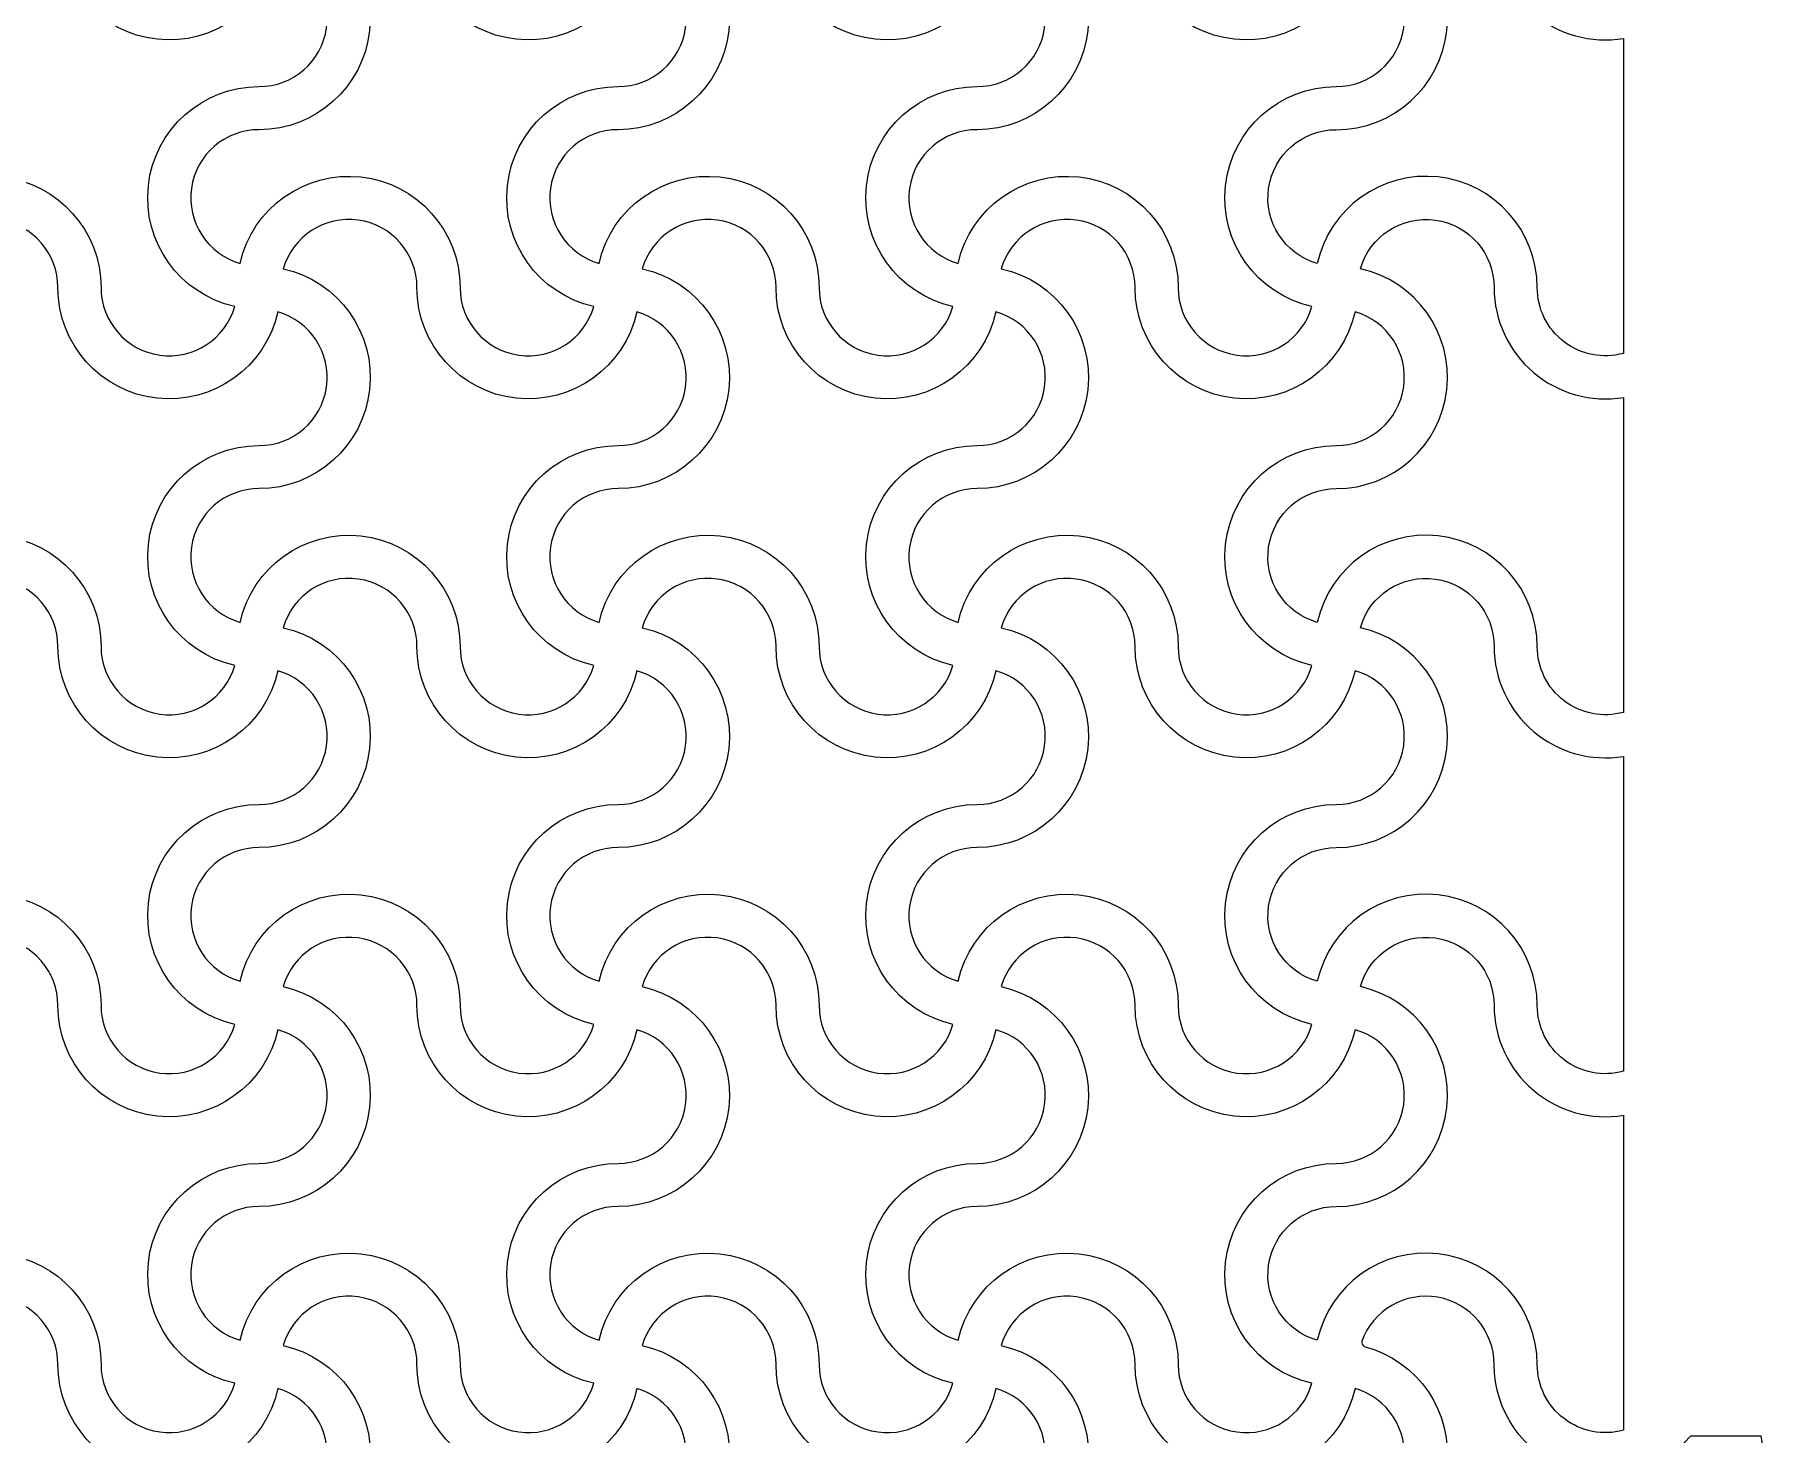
# Model space of a CAD drawing. Header units: millimetres. Extents: x 24 to 345, y 12 to 201.
# Drawn here: x 54.945 to 56.871, y 38.616 to 40.176 of the extents above; entities that cross this region are included whole.
import ezdxf

# ---------------------------------------------------------------- set-up
doc = ezdxf.new("R2010")
doc.units = ezdxf.units.MM
doc.header["$MEASUREMENT"] = 0
doc.layers.add('5th metal (rf+ground)', color=240, linetype='Continuous')

msp = doc.modelspace()

# ---------------------------------------------------------------- linework, layer by layer
at = {"layer": '5th metal (rf+ground)'}
for points in [[(55.21633, 40.26724, -0.8959788), (54.9713, 40.29421, 0.8687853), (54.82227, 40.31524, -0.8959788), (54.7953, 40.07021, 0.8687853), (54.77427, 39.92118, -0.8959788), (55.0193, 39.89421, 0.8687853), (55.16833, 39.87318, -0.8959788), (55.1953, 40.11821, 0.8687853)], [(55.21633, 40.26724, -0.8959788), (54.9713, 40.29421, 0.8687853), (54.82227, 40.31524, -0.8959788), (54.7953, 40.07021, 0.8687853), (54.77427, 39.92118, -0.8959788), (55.0193, 39.89421, 0.8687853), (55.16833, 39.87318, -0.8959788), (55.1953, 40.11821, 0.8687853)], [(55.21633, 40.26724, -0.8959788), (54.9713, 40.29421, 0.8687853), (54.82227, 40.31524, -0.8959788), (54.7953, 40.07021, 0.8687853), (54.77427, 39.92118, -0.8959788), (55.0193, 39.89421, 0.8687853), (55.16833, 39.87318, -0.8959788), (55.1953, 40.11821, 0.8687853)], [(55.21633, 40.26724, -0.8959788), (54.9713, 40.29421, 0.8687853), (54.82227, 40.31524, -0.8959788), (54.7953, 40.07021, 0.8687853), (54.77427, 39.92118, -0.8959788), (55.0193, 39.89421, 0.8687853), (55.16833, 39.87318, -0.8959788), (55.1953, 40.11821, 0.8687853)], [(55.61633, 40.26724, -0.8959788), (55.3713, 40.29421, 0.8687853), (55.22227, 40.31524, -0.8959788), (55.1953, 40.07021, 0.8687853), (55.17427, 39.92118, -0.8959788), (55.4193, 39.89421, 0.8687853), (55.56833, 39.87318, -0.8959788), (55.5953, 40.11821, 0.8687853)], [(55.61633, 40.26724, -0.8959788), (55.3713, 40.29421, 0.8687853), (55.22227, 40.31524, -0.8959788), (55.1953, 40.07021, 0.8687853), (55.17427, 39.92118, -0.8959788), (55.4193, 39.89421, 0.8687853), (55.56833, 39.87318, -0.8959788), (55.5953, 40.11821, 0.8687853)], [(55.61633, 40.26724, -0.8959788), (55.3713, 40.29421, 0.8687853), (55.22227, 40.31524, -0.8959788), (55.1953, 40.07021, 0.8687853), (55.17427, 39.92118, -0.8959788), (55.4193, 39.89421, 0.8687853), (55.56833, 39.87318, -0.8959788), (55.5953, 40.11821, 0.8687853)], [(55.61633, 40.26724, -0.8959788), (55.3713, 40.29421, 0.8687853), (55.22227, 40.31524, -0.8959788), (55.1953, 40.07021, 0.8687853), (55.17427, 39.92118, -0.8959788), (55.4193, 39.89421, 0.8687853), (55.56833, 39.87318, -0.8959788), (55.5953, 40.11821, 0.8687853)], [(56.01633, 40.26724, -0.8959788), (55.7713, 40.29421, 0.8687853), (55.62227, 40.31524, -0.8959788), (55.5953, 40.07021, 0.8687853), (55.57427, 39.92118, -0.8959788), (55.8193, 39.89421, 0.8687853), (55.96833, 39.87318, -0.8959788), (55.9953, 40.11821, 0.8687853)], [(56.01633, 40.26724, -0.8959788), (55.7713, 40.29421, 0.8687853), (55.62227, 40.31524, -0.8959788), (55.5953, 40.07021, 0.8687853), (55.57427, 39.92118, -0.8959788), (55.8193, 39.89421, 0.8687853), (55.96833, 39.87318, -0.8959788), (55.9953, 40.11821, 0.8687853)], [(56.01633, 40.26724, -0.8959788), (55.7713, 40.29421, 0.8687853), (55.62227, 40.31524, -0.8959788), (55.5953, 40.07021, 0.8687853), (55.57427, 39.92118, -0.8959788), (55.8193, 39.89421, 0.8687853), (55.96833, 39.87318, -0.8959788), (55.9953, 40.11821, 0.8687853)], [(56.01633, 40.26724, -0.8959788), (55.7713, 40.29421, 0.8687853), (55.62227, 40.31524, -0.8959788), (55.5953, 40.07021, 0.8687853), (55.57427, 39.92118, -0.8959788), (55.8193, 39.89421, 0.8687853), (55.96833, 39.87318, -0.8959788), (55.9953, 40.11821, 0.8687853)], [(56.41633, 40.26724, -0.8959788), (56.1713, 40.29421, 0.8687853), (56.02227, 40.31524, -0.8959788), (55.9953, 40.07021, 0.8687853), (55.97427, 39.92118, -0.8959788), (56.2193, 39.89421, 0.8687853), (56.36833, 39.87318, -0.8959788), (56.3953, 40.11821, 0.8687853)], [(56.41633, 40.26724, -0.8959788), (56.1713, 40.29421, 0.8687853), (56.02227, 40.31524, -0.8959788), (55.9953, 40.07021, 0.8687853), (55.97427, 39.92118, -0.8959788), (56.2193, 39.89421, 0.8687853), (56.36833, 39.87318, -0.8959788), (56.3953, 40.11821, 0.8687853)], [(56.41633, 40.26724, -0.8959788), (56.1713, 40.29421, 0.8687853), (56.02227, 40.31524, -0.8959788), (55.9953, 40.07021, 0.8687853), (55.97427, 39.92118, -0.8959788), (56.2193, 39.89421, 0.8687853), (56.36833, 39.87318, -0.8959788), (56.3953, 40.11821, 0.8687853)], [(56.41633, 40.26724, -0.8959788), (56.1713, 40.29421, 0.8687853), (56.02227, 40.31524, -0.8959788), (55.9953, 40.07021, 0.8687853), (55.97427, 39.92118, -0.8959788), (56.2193, 39.89421, 0.8687853), (56.36833, 39.87318, -0.8959788), (56.3953, 40.11821, 0.8687853)], [(56.5713, 40.29421, 0.4624981), (56.7153, 40.17183), (56.7153, 39.82089, -0.4945431), (56.6193, 39.89421, 0.8959788), (56.37427, 39.92118, -0.8687853), (56.3953, 40.07021, 0.8959788), (56.42227, 40.31524, -0.8687853)], [(56.5713, 40.29421, 0.4624981), (56.7153, 40.17183), (56.7153, 39.82089, -0.4945431), (56.6193, 39.89421, 0.8959788), (56.37427, 39.92118, -0.8687853), (56.3953, 40.07021, 0.8959788), (56.42227, 40.31524, -0.8687853)], [(56.5713, 40.29421, 0.4624981), (56.7153, 40.17183), (56.7153, 39.82089, -0.4945431), (56.6193, 39.89421, 0.8959788), (56.37427, 39.92118, -0.8687853), (56.3953, 40.07021, 0.8959788), (56.42227, 40.31524, -0.8687853)], [(56.5713, 40.29421, 0.4624981), (56.7153, 40.17183), (56.7153, 39.82089, -0.4945431), (56.6193, 39.89421, 0.8959788), (56.37427, 39.92118, -0.8687853), (56.3953, 40.07021, 0.8959788), (56.42227, 40.31524, -0.8687853)], [(55.21633, 39.86724, -0.8959788), (54.9713, 39.89421, 0.8687853), (54.82227, 39.91524, -0.8959788), (54.7953, 39.67021, 0.8687853), (54.77427, 39.52118, -0.8959788), (55.0193, 39.49421, 0.8687853), (55.16833, 39.47318, -0.8959788), (55.1953, 39.71821, 0.8687853)], [(55.21633, 39.86724, -0.8959788), (54.9713, 39.89421, 0.8687853), (54.82227, 39.91524, -0.8959788), (54.7953, 39.67021, 0.8687853), (54.77427, 39.52118, -0.8959788), (55.0193, 39.49421, 0.8687853), (55.16833, 39.47318, -0.8959788), (55.1953, 39.71821, 0.8687853)], [(55.21633, 39.86724, -0.8959788), (54.9713, 39.89421, 0.8687853), (54.82227, 39.91524, -0.8959788), (54.7953, 39.67021, 0.8687853), (54.77427, 39.52118, -0.8959788), (55.0193, 39.49421, 0.8687853), (55.16833, 39.47318, -0.8959788), (55.1953, 39.71821, 0.8687853)], [(55.21633, 39.86724, -0.8959788), (54.9713, 39.89421, 0.8687853), (54.82227, 39.91524, -0.8959788), (54.7953, 39.67021, 0.8687853), (54.77427, 39.52118, -0.8959788), (55.0193, 39.49421, 0.8687853), (55.16833, 39.47318, -0.8959788), (55.1953, 39.71821, 0.8687853)], [(55.61633, 39.86724, -0.8959788), (55.3713, 39.89421, 0.8687853), (55.22227, 39.91524, -0.8959788), (55.1953, 39.67021, 0.8687853), (55.17427, 39.52118, -0.8959788), (55.4193, 39.49421, 0.8687853), (55.56833, 39.47318, -0.8959788), (55.5953, 39.71821, 0.8687853)], [(55.61633, 39.86724, -0.8959788), (55.3713, 39.89421, 0.8687853), (55.22227, 39.91524, -0.8959788), (55.1953, 39.67021, 0.8687853), (55.17427, 39.52118, -0.8959788), (55.4193, 39.49421, 0.8687853), (55.56833, 39.47318, -0.8959788), (55.5953, 39.71821, 0.8687853)], [(55.61633, 39.86724, -0.8959788), (55.3713, 39.89421, 0.8687853), (55.22227, 39.91524, -0.8959788), (55.1953, 39.67021, 0.8687853), (55.17427, 39.52118, -0.8959788), (55.4193, 39.49421, 0.8687853), (55.56833, 39.47318, -0.8959788), (55.5953, 39.71821, 0.8687853)], [(55.61633, 39.86724, -0.8959788), (55.3713, 39.89421, 0.8687853), (55.22227, 39.91524, -0.8959788), (55.1953, 39.67021, 0.8687853), (55.17427, 39.52118, -0.8959788), (55.4193, 39.49421, 0.8687853), (55.56833, 39.47318, -0.8959788), (55.5953, 39.71821, 0.8687853)], [(56.01633, 39.86724, -0.8959788), (55.7713, 39.89421, 0.8687853), (55.62227, 39.91524, -0.8959788), (55.5953, 39.67021, 0.8687853), (55.57427, 39.52118, -0.8959788), (55.8193, 39.49421, 0.8687853), (55.96833, 39.47318, -0.8959788), (55.9953, 39.71821, 0.8687853)], [(56.01633, 39.86724, -0.8959788), (55.7713, 39.89421, 0.8687853), (55.62227, 39.91524, -0.8959788), (55.5953, 39.67021, 0.8687853), (55.57427, 39.52118, -0.8959788), (55.8193, 39.49421, 0.8687853), (55.96833, 39.47318, -0.8959788), (55.9953, 39.71821, 0.8687853)], [(56.01633, 39.86724, -0.8959788), (55.7713, 39.89421, 0.8687853), (55.62227, 39.91524, -0.8959788), (55.5953, 39.67021, 0.8687853), (55.57427, 39.52118, -0.8959788), (55.8193, 39.49421, 0.8687853), (55.96833, 39.47318, -0.8959788), (55.9953, 39.71821, 0.8687853)], [(56.01633, 39.86724, -0.8959788), (55.7713, 39.89421, 0.8687853), (55.62227, 39.91524, -0.8959788), (55.5953, 39.67021, 0.8687853), (55.57427, 39.52118, -0.8959788), (55.8193, 39.49421, 0.8687853), (55.96833, 39.47318, -0.8959788), (55.9953, 39.71821, 0.8687853)], [(56.41633, 39.86724, -0.8959788), (56.1713, 39.89421, 0.8687853), (56.02227, 39.91524, -0.8959788), (55.9953, 39.67021, 0.8687853), (55.97427, 39.52118, -0.8959788), (56.2193, 39.49421, 0.8687853), (56.36833, 39.47318, -0.8959788), (56.3953, 39.71821, 0.8687853)], [(56.41633, 39.86724, -0.8959788), (56.1713, 39.89421, 0.8687853), (56.02227, 39.91524, -0.8959788), (55.9953, 39.67021, 0.8687853), (55.97427, 39.52118, -0.8959788), (56.2193, 39.49421, 0.8687853), (56.36833, 39.47318, -0.8959788), (56.3953, 39.71821, 0.8687853)], [(56.41633, 39.86724, -0.8959788), (56.1713, 39.89421, 0.8687853), (56.02227, 39.91524, -0.8959788), (55.9953, 39.67021, 0.8687853), (55.97427, 39.52118, -0.8959788), (56.2193, 39.49421, 0.8687853), (56.36833, 39.47318, -0.8959788), (56.3953, 39.71821, 0.8687853)], [(56.41633, 39.86724, -0.8959788), (56.1713, 39.89421, 0.8687853), (56.02227, 39.91524, -0.8959788), (55.9953, 39.67021, 0.8687853), (55.97427, 39.52118, -0.8959788), (56.2193, 39.49421, 0.8687853), (56.36833, 39.47318, -0.8959788), (56.3953, 39.71821, 0.8687853)], [(56.5713, 39.89421, 0.4624981), (56.7153, 39.77183), (56.7153, 39.42089, -0.4945431), (56.6193, 39.49421, 0.8959788), (56.37427, 39.52118, -0.8687853), (56.3953, 39.67021, 0.8959788), (56.42227, 39.91524, -0.8687853)], [(56.5713, 39.89421, 0.4624981), (56.7153, 39.77183), (56.7153, 39.42089, -0.4945431), (56.6193, 39.49421, 0.8959788), (56.37427, 39.52118, -0.8687853), (56.3953, 39.67021, 0.8959788), (56.42227, 39.91524, -0.8687853)], [(56.5713, 39.89421, 0.4624981), (56.7153, 39.77183), (56.7153, 39.42089, -0.4945431), (56.6193, 39.49421, 0.8959788), (56.37427, 39.52118, -0.8687853), (56.3953, 39.67021, 0.8959788), (56.42227, 39.91524, -0.8687853)], [(56.5713, 39.89421, 0.4624981), (56.7153, 39.77183), (56.7153, 39.42089, -0.4945431), (56.6193, 39.49421, 0.8959788), (56.37427, 39.52118, -0.8687853), (56.3953, 39.67021, 0.8959788), (56.42227, 39.91524, -0.8687853)], [(55.21633, 39.46724, -0.8959788), (54.9713, 39.49421, 0.8687853), (54.82227, 39.51524, -0.8959788), (54.7953, 39.27021, 0.8687853), (54.77427, 39.12118, -0.8959788), (55.0193, 39.09421, 0.8687853), (55.16833, 39.07318, -0.8959788), (55.1953, 39.31821, 0.8687853)], [(55.21633, 39.46724, -0.8959788), (54.9713, 39.49421, 0.8687853), (54.82227, 39.51524, -0.8959788), (54.7953, 39.27021, 0.8687853), (54.77427, 39.12118, -0.8959788), (55.0193, 39.09421, 0.8687853), (55.16833, 39.07318, -0.8959788), (55.1953, 39.31821, 0.8687853)], [(55.21633, 39.46724, -0.8959788), (54.9713, 39.49421, 0.8687853), (54.82227, 39.51524, -0.8959788), (54.7953, 39.27021, 0.8687853), (54.77427, 39.12118, -0.8959788), (55.0193, 39.09421, 0.8687853), (55.16833, 39.07318, -0.8959788), (55.1953, 39.31821, 0.8687853)], [(55.21633, 39.46724, -0.8959788), (54.9713, 39.49421, 0.8687853), (54.82227, 39.51524, -0.8959788), (54.7953, 39.27021, 0.8687853), (54.77427, 39.12118, -0.8959788), (55.0193, 39.09421, 0.8687853), (55.16833, 39.07318, -0.8959788), (55.1953, 39.31821, 0.8687853)], [(55.61633, 39.46724, -0.8959788), (55.3713, 39.49421, 0.8687853), (55.22227, 39.51524, -0.8959788), (55.1953, 39.27021, 0.8687853), (55.17427, 39.12118, -0.8959788), (55.4193, 39.09421, 0.8687853), (55.56833, 39.07318, -0.8959788), (55.5953, 39.31821, 0.8687853)], [(55.61633, 39.46724, -0.8959788), (55.3713, 39.49421, 0.8687853), (55.22227, 39.51524, -0.8959788), (55.1953, 39.27021, 0.8687853), (55.17427, 39.12118, -0.8959788), (55.4193, 39.09421, 0.8687853), (55.56833, 39.07318, -0.8959788), (55.5953, 39.31821, 0.8687853)], [(55.61633, 39.46724, -0.8959788), (55.3713, 39.49421, 0.8687853), (55.22227, 39.51524, -0.8959788), (55.1953, 39.27021, 0.8687853), (55.17427, 39.12118, -0.8959788), (55.4193, 39.09421, 0.8687853), (55.56833, 39.07318, -0.8959788), (55.5953, 39.31821, 0.8687853)], [(55.61633, 39.46724, -0.8959788), (55.3713, 39.49421, 0.8687853), (55.22227, 39.51524, -0.8959788), (55.1953, 39.27021, 0.8687853), (55.17427, 39.12118, -0.8959788), (55.4193, 39.09421, 0.8687853), (55.56833, 39.07318, -0.8959788), (55.5953, 39.31821, 0.8687853)], [(56.01633, 39.46724, -0.8959788), (55.7713, 39.49421, 0.8687853), (55.62227, 39.51524, -0.8959788), (55.5953, 39.27021, 0.8687853), (55.57427, 39.12118, -0.8959788), (55.8193, 39.09421, 0.8687853), (55.96833, 39.07318, -0.8959788), (55.9953, 39.31821, 0.8687853)], [(56.01633, 39.46724, -0.8959788), (55.7713, 39.49421, 0.8687853), (55.62227, 39.51524, -0.8959788), (55.5953, 39.27021, 0.8687853), (55.57427, 39.12118, -0.8959788), (55.8193, 39.09421, 0.8687853), (55.96833, 39.07318, -0.8959788), (55.9953, 39.31821, 0.8687853)], [(56.01633, 39.46724, -0.8959788), (55.7713, 39.49421, 0.8687853), (55.62227, 39.51524, -0.8959788), (55.5953, 39.27021, 0.8687853), (55.57427, 39.12118, -0.8959788), (55.8193, 39.09421, 0.8687853), (55.96833, 39.07318, -0.8959788), (55.9953, 39.31821, 0.8687853)], [(56.01633, 39.46724, -0.8959788), (55.7713, 39.49421, 0.8687853), (55.62227, 39.51524, -0.8959788), (55.5953, 39.27021, 0.8687853), (55.57427, 39.12118, -0.8959788), (55.8193, 39.09421, 0.8687853), (55.96833, 39.07318, -0.8959788), (55.9953, 39.31821, 0.8687853)], [(56.41633, 39.46724, -0.8959788), (56.1713, 39.49421, 0.8687853), (56.02227, 39.51524, -0.8959788), (55.9953, 39.27021, 0.8687853), (55.97427, 39.12118, -0.8959788), (56.2193, 39.09421, 0.8687853), (56.36833, 39.07318, -0.8959788), (56.3953, 39.31821, 0.8687853)], [(56.41633, 39.46724, -0.8959788), (56.1713, 39.49421, 0.8687853), (56.02227, 39.51524, -0.8959788), (55.9953, 39.27021, 0.8687853), (55.97427, 39.12118, -0.8959788), (56.2193, 39.09421, 0.8687853), (56.36833, 39.07318, -0.8959788), (56.3953, 39.31821, 0.8687853)], [(56.41633, 39.46724, -0.8959788), (56.1713, 39.49421, 0.8687853), (56.02227, 39.51524, -0.8959788), (55.9953, 39.27021, 0.8687853), (55.97427, 39.12118, -0.8959788), (56.2193, 39.09421, 0.8687853), (56.36833, 39.07318, -0.8959788), (56.3953, 39.31821, 0.8687853)], [(56.41633, 39.46724, -0.8959788), (56.1713, 39.49421, 0.8687853), (56.02227, 39.51524, -0.8959788), (55.9953, 39.27021, 0.8687853), (55.97427, 39.12118, -0.8959788), (56.2193, 39.09421, 0.8687853), (56.36833, 39.07318, -0.8959788), (56.3953, 39.31821, 0.8687853)], [(56.5713, 39.49421, 0.4624981), (56.7153, 39.37183), (56.7153, 39.02089, -0.4945431), (56.6193, 39.09421, 0.8959788), (56.37427, 39.12118, -0.8687853), (56.3953, 39.27021, 0.8959788), (56.42227, 39.51524, -0.8687853)], [(56.5713, 39.49421, 0.4624981), (56.7153, 39.37183), (56.7153, 39.02089, -0.4945431), (56.6193, 39.09421, 0.8959788), (56.37427, 39.12118, -0.8687853), (56.3953, 39.27021, 0.8959788), (56.42227, 39.51524, -0.8687853)], [(56.5713, 39.49421, 0.4624981), (56.7153, 39.37183), (56.7153, 39.02089, -0.4945431), (56.6193, 39.09421, 0.8959788), (56.37427, 39.12118, -0.8687853), (56.3953, 39.27021, 0.8959788), (56.42227, 39.51524, -0.8687853)], [(56.5713, 39.49421, 0.4624981), (56.7153, 39.37183), (56.7153, 39.02089, -0.4945431), (56.6193, 39.09421, 0.8959788), (56.37427, 39.12118, -0.8687853), (56.3953, 39.27021, 0.8959788), (56.42227, 39.51524, -0.8687853)], [(55.21633, 39.06724, -0.8959788), (54.9713, 39.09421, 0.8687853), (54.82227, 39.11524, -0.8959788), (54.7953, 38.87021, 0.8687853), (54.77427, 38.72118, -0.8959788), (55.0193, 38.69421, 0.8687853), (55.16833, 38.67318, -0.8959788), (55.1953, 38.91821, 0.8687853)], [(55.21633, 39.06724, -0.8959788), (54.9713, 39.09421, 0.8687853), (54.82227, 39.11524, -0.8959788), (54.7953, 38.87021, 0.8687853), (54.77427, 38.72118, -0.8959788), (55.0193, 38.69421, 0.8687853), (55.16833, 38.67318, -0.8959788), (55.1953, 38.91821, 0.8687853)], [(55.21633, 39.06724, -0.8959788), (54.9713, 39.09421, 0.8687853), (54.82227, 39.11524, -0.8959788), (54.7953, 38.87021, 0.8687853), (54.77427, 38.72118, -0.8959788), (55.0193, 38.69421, 0.8687853), (55.16833, 38.67318, -0.8959788), (55.1953, 38.91821, 0.8687853)], [(55.21633, 39.06724, -0.8959788), (54.9713, 39.09421, 0.8687853), (54.82227, 39.11524, -0.8959788), (54.7953, 38.87021, 0.8687853), (54.77427, 38.72118, -0.8959788), (55.0193, 38.69421, 0.8687853), (55.16833, 38.67318, -0.8959788), (55.1953, 38.91821, 0.8687853)], [(55.61633, 39.06724, -0.8959788), (55.3713, 39.09421, 0.8687853), (55.22227, 39.11524, -0.8959788), (55.1953, 38.87021, 0.8687853), (55.17427, 38.72118, -0.8959788), (55.4193, 38.69421, 0.8687853), (55.56833, 38.67318, -0.8959788), (55.5953, 38.91821, 0.8687853)], [(55.61633, 39.06724, -0.8959788), (55.3713, 39.09421, 0.8687853), (55.22227, 39.11524, -0.8959788), (55.1953, 38.87021, 0.8687853), (55.17427, 38.72118, -0.8959788), (55.4193, 38.69421, 0.8687853), (55.56833, 38.67318, -0.8959788), (55.5953, 38.91821, 0.8687853)], [(55.61633, 39.06724, -0.8959788), (55.3713, 39.09421, 0.8687853), (55.22227, 39.11524, -0.8959788), (55.1953, 38.87021, 0.8687853), (55.17427, 38.72118, -0.8959788), (55.4193, 38.69421, 0.8687853), (55.56833, 38.67318, -0.8959788), (55.5953, 38.91821, 0.8687853)], [(55.61633, 39.06724, -0.8959788), (55.3713, 39.09421, 0.8687853), (55.22227, 39.11524, -0.8959788), (55.1953, 38.87021, 0.8687853), (55.17427, 38.72118, -0.8959788), (55.4193, 38.69421, 0.8687853), (55.56833, 38.67318, -0.8959788), (55.5953, 38.91821, 0.8687853)], [(56.01633, 39.06724, -0.8959788), (55.7713, 39.09421, 0.8687853), (55.62227, 39.11524, -0.8959788), (55.5953, 38.87021, 0.8687853), (55.57427, 38.72118, -0.8959788), (55.8193, 38.69421, 0.8687853), (55.96833, 38.67318, -0.8959788), (55.9953, 38.91821, 0.8687853)], [(56.01633, 39.06724, -0.8959788), (55.7713, 39.09421, 0.8687853), (55.62227, 39.11524, -0.8959788), (55.5953, 38.87021, 0.8687853), (55.57427, 38.72118, -0.8959788), (55.8193, 38.69421, 0.8687853), (55.96833, 38.67318, -0.8959788), (55.9953, 38.91821, 0.8687853)], [(56.01633, 39.06724, -0.8959788), (55.7713, 39.09421, 0.8687853), (55.62227, 39.11524, -0.8959788), (55.5953, 38.87021, 0.8687853), (55.57427, 38.72118, -0.8959788), (55.8193, 38.69421, 0.8687853), (55.96833, 38.67318, -0.8959788), (55.9953, 38.91821, 0.8687853)], [(56.01633, 39.06724, -0.8959788), (55.7713, 39.09421, 0.8687853), (55.62227, 39.11524, -0.8959788), (55.5953, 38.87021, 0.8687853), (55.57427, 38.72118, -0.8959788), (55.8193, 38.69421, 0.8687853), (55.96833, 38.67318, -0.8959788), (55.9953, 38.91821, 0.8687853)], [(56.41633, 39.06724, -0.8959788), (56.1713, 39.09421, 0.8687853), (56.02227, 39.11524, -0.8959788), (55.9953, 38.87021, 0.8687853), (55.97427, 38.72118, -0.8959788), (56.2193, 38.69421, 0.8687853), (56.36833, 38.67318, -0.8959788), (56.3953, 38.91821, 0.8687853)], [(56.41633, 39.06724, -0.8959788), (56.1713, 39.09421, 0.8687853), (56.02227, 39.11524, -0.8959788), (55.9953, 38.87021, 0.8687853), (55.97427, 38.72118, -0.8959788), (56.2193, 38.69421, 0.8687853), (56.36833, 38.67318, -0.8959788), (56.3953, 38.91821, 0.8687853)], [(56.41633, 39.06724, -0.8959788), (56.1713, 39.09421, 0.8687853), (56.02227, 39.11524, -0.8959788), (55.9953, 38.87021, 0.8687853), (55.97427, 38.72118, -0.8959788), (56.2193, 38.69421, 0.8687853), (56.36833, 38.67318, -0.8959788), (56.3953, 38.91821, 0.8687853)], [(56.41633, 39.06724, -0.8959788), (56.1713, 39.09421, 0.8687853), (56.02227, 39.11524, -0.8959788), (55.9953, 38.87021, 0.8687853), (55.97427, 38.72118, -0.8959788), (56.2193, 38.69421, 0.8687853), (56.36833, 38.67318, -0.8959788), (56.3953, 38.91821, 0.8687853)], [(56.5713, 39.09421, 0.4624981), (56.7153, 38.97183), (56.7153, 38.62089, -0.4945431), (56.6193, 38.69421, 0.8959788), (56.37427, 38.72118, -0.8687853), (56.3953, 38.87021, 0.8959788), (56.42227, 39.11524, -0.8687853)], [(56.5713, 39.09421, 0.4624981), (56.7153, 38.97183), (56.7153, 38.62089, -0.4945431), (56.6193, 38.69421, 0.8959788), (56.37427, 38.72118, -0.8687853), (56.3953, 38.87021, 0.8959788), (56.42227, 39.11524, -0.8687853)], [(56.5713, 39.09421, 0.4624981), (56.7153, 38.97183), (56.7153, 38.62089, -0.4945431), (56.6193, 38.69421, 0.8959788), (56.37427, 38.72118, -0.8687853), (56.3953, 38.87021, 0.8959788), (56.42227, 39.11524, -0.8687853)], [(56.5713, 39.09421, 0.4624981), (56.7153, 38.97183), (56.7153, 38.62089, -0.4945431), (56.6193, 38.69421, 0.8959788), (56.37427, 38.72118, -0.8687853), (56.3953, 38.87021, 0.8959788), (56.42227, 39.11524, -0.8687853)], [(55.21633, 38.66724, -0.8959788), (54.9713, 38.69421, 0.8687853), (54.82227, 38.71524, -0.8959788), (54.7953, 38.47021, 0.8687853), (54.77427, 38.32118, -0.8959788), (55.0193, 38.29421, 0.8687853), (55.16833, 38.27318, -0.8959788), (55.1953, 38.51821, 0.8687853)], [(55.21633, 38.66724, -0.8959788), (54.9713, 38.69421, 0.8687853), (54.82227, 38.71524, -0.8959788), (54.7953, 38.47021, 0.8687853), (54.77427, 38.32118, -0.8959788), (55.0193, 38.29421, 0.8687853), (55.16833, 38.27318, -0.8959788), (55.1953, 38.51821, 0.8687853)], [(55.21633, 38.66724, -0.8959788), (54.9713, 38.69421, 0.8687853), (54.82227, 38.71524, -0.8959788), (54.7953, 38.47021, 0.8687853), (54.77427, 38.32118, -0.8959788), (55.0193, 38.29421, 0.8687853), (55.16833, 38.27318, -0.8959788), (55.1953, 38.51821, 0.8687853)], [(55.21633, 38.66724, -0.8959788), (54.9713, 38.69421, 0.8687853), (54.82227, 38.71524, -0.8959788), (54.7953, 38.47021, 0.8687853), (54.77427, 38.32118, -0.8959788), (55.0193, 38.29421, 0.8687853), (55.16833, 38.27318, -0.8959788), (55.1953, 38.51821, 0.8687853)], [(55.61633, 38.66724, -0.8959788), (55.3713, 38.69421, 0.8687853), (55.22227, 38.71524, -0.8959788), (55.1953, 38.47021, 0.8687853), (55.17427, 38.32118, -0.8959788), (55.4193, 38.29421, 0.8687853), (55.56833, 38.27318, -0.8959788), (55.5953, 38.51821, 0.8687853)], [(55.61633, 38.66724, -0.8959788), (55.3713, 38.69421, 0.8687853), (55.22227, 38.71524, -0.8959788), (55.1953, 38.47021, 0.8687853), (55.17427, 38.32118, -0.8959788), (55.4193, 38.29421, 0.8687853), (55.56833, 38.27318, -0.8959788), (55.5953, 38.51821, 0.8687853)], [(55.61633, 38.66724, -0.8959788), (55.3713, 38.69421, 0.8687853), (55.22227, 38.71524, -0.8959788), (55.1953, 38.47021, 0.8687853), (55.17427, 38.32118, -0.8959788), (55.4193, 38.29421, 0.8687853), (55.56833, 38.27318, -0.8959788), (55.5953, 38.51821, 0.8687853)], [(55.61633, 38.66724, -0.8959788), (55.3713, 38.69421, 0.8687853), (55.22227, 38.71524, -0.8959788), (55.1953, 38.47021, 0.8687853), (55.17427, 38.32118, -0.8959788), (55.4193, 38.29421, 0.8687853), (55.56833, 38.27318, -0.8959788), (55.5953, 38.51821, 0.8687853)], [(56.01633, 38.66724, -0.8959788), (55.7713, 38.69421, 0.8687853), (55.62227, 38.71524, -0.8959788), (55.5953, 38.47021, 0.8687853), (55.57427, 38.32118, -0.8959788), (55.8193, 38.29421, 0.8687853), (55.96833, 38.27318, -0.8959788), (55.9953, 38.51821, 0.8687853)], [(56.01633, 38.66724, -0.8959788), (55.7713, 38.69421, 0.8687853), (55.62227, 38.71524, -0.8959788), (55.5953, 38.47021, 0.8687853), (55.57427, 38.32118, -0.8959788), (55.8193, 38.29421, 0.8687853), (55.96833, 38.27318, -0.8959788), (55.9953, 38.51821, 0.8687853)], [(56.01633, 38.66724, -0.8959788), (55.7713, 38.69421, 0.8687853), (55.62227, 38.71524, -0.8959788), (55.5953, 38.47021, 0.8687853), (55.57427, 38.32118, -0.8959788), (55.8193, 38.29421, 0.8687853), (55.96833, 38.27318, -0.8959788), (55.9953, 38.51821, 0.8687853)], [(56.01633, 38.66724, -0.8959788), (55.7713, 38.69421, 0.8687853), (55.62227, 38.71524, -0.8959788), (55.5953, 38.47021, 0.8687853), (55.57427, 38.32118, -0.8959788), (55.8193, 38.29421, 0.8687853), (55.96833, 38.27318, -0.8959788), (55.9953, 38.51821, 0.8687853)], [(56.41633, 38.66724, -0.8959788), (56.1713, 38.69421, 0.8687853), (56.02227, 38.71524, -0.8959788), (55.9953, 38.47021, 0.8687853), (55.97427, 38.32118, -0.8959788), (56.2193, 38.29421, 0.8687853), (56.36833, 38.27318, -0.8959788), (56.3953, 38.51821, 0.8687853)], [(56.41633, 38.66724, -0.8959788), (56.1713, 38.69421, 0.8687853), (56.02227, 38.71524, -0.8959788), (55.9953, 38.47021, 0.8687853), (55.97427, 38.32118, -0.8959788), (56.2193, 38.29421, 0.8687853), (56.36833, 38.27318, -0.8959788), (56.3953, 38.51821, 0.8687853)], [(56.41633, 38.66724, -0.8959788), (56.1713, 38.69421, 0.8687853), (56.02227, 38.71524, -0.8959788), (55.9953, 38.47021, 0.8687853), (55.97427, 38.32118, -0.8959788), (56.2193, 38.29421, 0.8687853), (56.36833, 38.27318, -0.8959788), (56.3953, 38.51821, 0.8687853)], [(56.41633, 38.66724, -0.8959788), (56.1713, 38.69421, 0.8687853), (56.02227, 38.71524, -0.8959788), (55.9953, 38.47021, 0.8687853), (55.97427, 38.32118, -0.8959788), (56.2193, 38.29421, 0.8687853), (56.36833, 38.27318, -0.8959788), (56.3953, 38.51821, 0.8687853)], [(56.79004, 38.61421, -0.6990522), (56.5713, 38.69421, 0.8396467), (56.42385, 38.72011, 0.3140027), (56.42657, 38.7142, -0.8800119), (56.3953, 38.47021, 0.8296244), (56.36772, 38.32339, 0.3532589), (56.37564, 38.32674, -0.8753594), (56.6193, 38.29421, 0.8341201), (56.76641, 38.26738, 0.111244), (56.76698, 38.27052, 0.2790122), (56.76334, 38.2744, -0.8774938), (56.7953, 38.51821, 0.4945431), (56.86862, 38.61421)], [(56.79004, 38.61421, -0.6990522), (56.5713, 38.69421, 0.8396467), (56.42385, 38.72011, 0.3140027), (56.42657, 38.7142, -0.8800119), (56.3953, 38.47021, 0.8296244), (56.36772, 38.32339, 0.3532589), (56.37564, 38.32674, -0.8753594), (56.6193, 38.29421, 0.8341201), (56.76641, 38.26738, 0.111244), (56.76698, 38.27052, 0.2790122), (56.76334, 38.2744, -0.8774938), (56.7953, 38.51821, 0.4945431), (56.86862, 38.61421)], [(56.79004, 38.61421, -0.6990522), (56.5713, 38.69421, 0.8396467), (56.42385, 38.72011, 0.3140027), (56.42657, 38.7142, -0.8800119), (56.3953, 38.47021, 0.8296244), (56.36772, 38.32339, 0.3532589), (56.37564, 38.32674, -0.8753594), (56.6193, 38.29421, 0.8341201), (56.76641, 38.26738, 0.111244), (56.76698, 38.27052, 0.2790122), (56.76334, 38.2744, -0.8774938), (56.7953, 38.51821, 0.4945431), (56.86862, 38.61421)], [(56.79004, 38.61421, -0.6990522), (56.5713, 38.69421, 0.8396467), (56.42385, 38.72011, 0.3140027), (56.42657, 38.7142, -0.8800119), (56.3953, 38.47021, 0.8296244), (56.36772, 38.32339, 0.3532589), (56.37564, 38.32674, -0.8753594), (56.6193, 38.29421, 0.8341201), (56.76641, 38.26738, 0.111244), (56.76698, 38.27052, 0.2790122), (56.76334, 38.2744, -0.8774938), (56.7953, 38.51821, 0.4945431), (56.86862, 38.61421)]]:
    msp.add_lwpolyline(points, format="xyb", close=True, dxfattribs=at)

doc.saveas('drawing.dxf')
